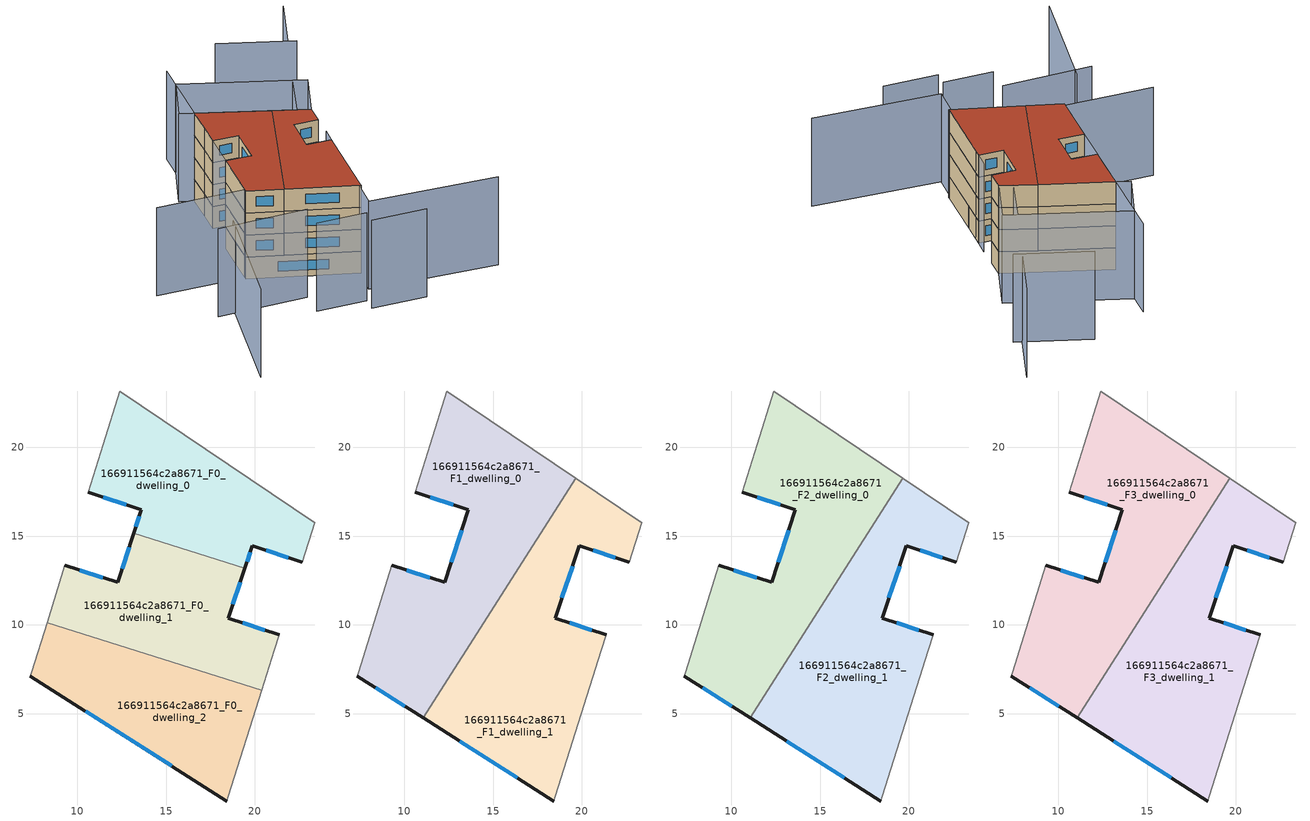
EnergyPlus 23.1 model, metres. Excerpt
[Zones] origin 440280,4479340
166911564c2a8671_F0_dwelling_0
 floor ground (EU_floor_Construction): 23.37,15.75 22.66,13.53 19.86,14.45 19.44,13.19 13.17,15.17 13.6,16.49 10.61,17.48 11.46,20.17 12.38,23.18 z0
 wall outside (EU_wall_Construction): 19.44,13.19 19.86,14.45 22.66,13.53 / 10.61,17.48 13.6,16.49 13.17,15.17 z0:3
 wall adiabatic (EU_wall_Construction): 22.66,13.53 23.37,15.75 12.38,23.18 11.46,20.17 10.61,17.48 z0:3
 wall to 166911564c2a8671_F0_dwelling_1 (EU_wall_Construction): 13.17,15.17 19.44,13.19 z0:3
 window (EU_Window_Construction): 20.65,14.19 21.88,13.79 / 19.56,13.55 19.74,14.1 / 13.48,16.12 13.3,15.54 / 11.45,17.2 12.76,16.77 z0.84:2.16
166911564c2a8671_F0_dwelling_1
 floor ground (EU_floor_Construction): 19.44,13.19 18.5,10.38 21.37,9.43 21.1,8.56 20.39,6.32 8.29,10.13 9.3,13.36 12.27,12.39 13.17,15.17 z0
 wall outside (EU_wall_Construction): 21.37,9.43 18.5,10.38 19.44,13.19 / 13.17,15.17 12.27,12.39 9.3,13.36 z0:3
 wall adiabatic (EU_wall_Construction): 20.39,6.32 21.1,8.56 21.37,9.43 / 9.3,13.36 8.29,10.13 z0:3
 wall to 166911564c2a8671_F0_dwelling_2 (EU_wall_Construction): 8.29,10.13 20.39,6.32 z0:3
 window (EU_Window_Construction): 18.76,11.17 19.18,12.4 / 20.57,9.7 19.31,10.11 / 11.43,12.66 10.13,13.09 / 12.92,14.39 12.52,13.17 z0.84:2.16
166911564c2a8671_F0_dwelling_2
 floor ground (EU_floor_Construction): 20.39,6.32 18.51,0.34 18.42,0.08 7.36,7.11 7.43,7.37 8.29,10.13 z0
 wall outside (EU_wall_Construction): 7.36,7.11 18.42,0.08 z0:3
 wall adiabatic (EU_wall_Construction): 18.42,0.08 18.51,0.34 20.39,6.32 / 8.29,10.13 7.43,7.37 7.36,7.11 z0:3
 window (EU_Window_Construction): 10.46,5.14 15.31,2.05 z0.84:2.16
166911564c2a8671_F1_dwelling_0
 floor to 166911564c2a8671_F0_dwelling_0 (EU_floor_Construction): 19.65,18.26 16.93,13.99 13.17,15.17 13.6,16.49 10.61,17.48 11.45,20.17 12.38,23.18 z3
 floor to 166911564c2a8671_F0_dwelling_1 (EU_floor_Construction): 16.93,13.99 13.44,8.51 8.29,10.13 9.3,13.36 12.27,12.39 13.17,15.17 z3
 floor to 166911564c2a8671_F0_dwelling_2 (EU_floor_Construction): 13.44,8.51 11.06,4.76 7.36,7.11 7.43,7.37 8.29,10.13 z3
 wall outside (EU_wall_Construction): 10.61,17.48 13.6,16.49 12.27,12.39 9.3,13.36 / 7.36,7.11 11.06,4.76 z3:6
 wall adiabatic (EU_wall_Construction): 19.65,18.26 12.38,23.18 11.46,20.17 10.61,17.48 / 9.3,13.36 7.43,7.37 7.36,7.11 z3:6
 wall to 166911564c2a8671_F1_dwelling_1 (EU_wall_Construction): 11.06,4.76 19.65,18.26 z3:6
 window (EU_Window_Construction): 11.43,12.66 10.13,13.09 / 13.23,15.34 12.64,13.54 / 11.45,17.2 12.76,16.77 / 8.4,6.45 10.02,5.42 z3.84:5.16
166911564c2a8671_F1_dwelling_1
 floor to 166911564c2a8671_F0_dwelling_0 (EU_floor_Construction): 23.37,15.75 22.66,13.53 19.86,14.45 19.44,13.19 16.93,13.99 19.65,18.26 z3
 floor to 166911564c2a8671_F0_dwelling_1 (EU_floor_Construction): 19.44,13.19 18.5,10.38 21.37,9.43 21.1,8.56 20.39,6.32 13.44,8.51 16.93,13.99 z3
 floor to 166911564c2a8671_F0_dwelling_2 (EU_floor_Construction): 20.39,6.32 18.51,0.34 18.42,0.08 11.06,4.76 13.44,8.51 z3
 wall outside (EU_wall_Construction): 21.37,9.43 18.5,10.38 19.86,14.45 22.66,13.53 / 11.06,4.76 18.42,0.08 z3:6
 wall adiabatic (EU_wall_Construction): 22.66,13.53 23.37,15.75 19.65,18.26 / 18.42,0.08 18.51,0.34 21.1,8.56 21.37,9.43 z3:6
 window (EU_Window_Construction): 20.65,14.19 21.88,13.79 / 18.88,11.52 19.48,13.31 / 20.57,9.7 19.31,10.11 / 13.12,3.44 16.35,1.39 z3.84:5.16
166911564c2a8671_F2_dwelling_0
 floor to 166911564c2a8671_F1_dwelling_0 (EU_floor_Construction): 19.65,18.26 11.06,4.76 7.36,7.11 7.43,7.37 9.3,13.36 12.27,12.39 13.6,16.49 10.61,17.48 11.45,20.17 12.38,23.18 z6
 wall outside (EU_wall_Construction): 10.61,17.48 13.6,16.49 12.27,12.39 9.3,13.36 / 7.36,7.11 11.06,4.76 z6:9
 wall adiabatic (EU_wall_Construction): 19.65,18.26 12.38,23.18 11.46,20.17 10.61,17.48 / 9.3,13.36 7.43,7.37 7.36,7.11 z6:9
 wall to 166911564c2a8671_F2_dwelling_1 (EU_wall_Construction): 11.06,4.76 19.65,18.26 z6:9
 window (EU_Window_Construction): 11.43,12.66 10.13,13.09 / 13.23,15.34 12.64,13.54 / 11.45,17.2 12.76,16.77 / 8.4,6.45 10.02,5.42 z6.84:8.16
166911564c2a8671_F2_dwelling_1
 floor to 166911564c2a8671_F1_dwelling_1 (EU_floor_Construction): 23.37,15.75 22.66,13.53 19.86,14.45 18.5,10.38 21.37,9.43 21.1,8.56 18.51,0.34 18.42,0.08 11.06,4.76 19.65,18.26 z6
 wall outside (EU_wall_Construction): 21.37,9.43 18.5,10.38 19.86,14.45 22.66,13.53 / 11.06,4.76 18.42,0.08 z6:9
 wall adiabatic (EU_wall_Construction): 22.66,13.53 23.37,15.75 19.65,18.26 / 18.42,0.08 18.51,0.34 21.1,8.56 21.37,9.43 z6:9
 window (EU_Window_Construction): 20.65,14.19 21.88,13.79 / 18.88,11.52 19.48,13.31 / 20.57,9.7 19.31,10.11 / 13.12,3.44 16.35,1.39 z6.84:8.16
166911564c2a8671_F3_dwelling_0
 floor to 166911564c2a8671_F2_dwelling_0 (EU_floor_Construction): 19.65,18.26 11.06,4.76 7.36,7.11 7.43,7.37 9.3,13.36 12.27,12.39 13.6,16.49 10.61,17.48 11.45,20.17 12.38,23.18 z9
 wall outside (EU_wall_Construction): 10.61,17.48 13.6,16.49 12.27,12.39 9.3,13.36 / 7.36,7.11 11.06,4.76 z9:12
 wall adiabatic (EU_wall_Construction): 19.65,18.26 12.38,23.18 11.46,20.17 10.61,17.48 / 9.3,13.36 7.43,7.37 7.36,7.11 z9:12
 wall to 166911564c2a8671_F3_dwelling_1 (EU_wall_Construction): 11.06,4.76 19.65,18.26 z9:12
 window (EU_Window_Construction): 11.43,12.66 10.13,13.09 / 13.23,15.34 12.64,13.54 / 11.45,17.2 12.76,16.77 / 8.4,6.45 10.02,5.42 z9.84:11.16
 roof outside (EU_roof_Construction): 11.06,4.76 19.65,18.26 12.38,23.18 11.46,20.17 10.61,17.48 13.6,16.49 12.27,12.39 9.3,13.36 7.43,7.37 7.36,7.11 z12
166911564c2a8671_F3_dwelling_1
 floor to 166911564c2a8671_F2_dwelling_1 (EU_floor_Construction): 23.37,15.75 22.66,13.53 19.86,14.45 18.5,10.38 21.37,9.43 21.1,8.56 18.51,0.34 18.42,0.08 11.06,4.76 19.65,18.26 z9
 wall outside (EU_wall_Construction): 21.37,9.43 18.5,10.38 19.86,14.45 22.66,13.53 / 11.06,4.76 18.42,0.08 z9:12
 wall adiabatic (EU_wall_Construction): 22.66,13.53 23.37,15.75 19.65,18.26 / 18.42,0.08 18.51,0.34 21.1,8.56 21.37,9.43 z9:12
 window (EU_Window_Construction): 20.65,14.19 21.88,13.79 / 18.88,11.52 19.48,13.31 / 20.57,9.7 19.31,10.11 / 13.12,3.44 16.35,1.39 z9.84:11.16
 roof outside (EU_roof_Construction): 18.51,0.34 21.1,8.56 21.37,9.43 18.5,10.38 19.86,14.45 22.66,13.53 23.37,15.75 19.65,18.26 11.06,4.76 18.42,0.08 z12
shading: 15.09,-6.23 21.41,-8.19 / 9.77,-2.93 15.56,-4.72 / 31.77,-8 17.15,-3.01 / 17.15,-3.01 21.99,11.19 / 0.23,2.97 10.61,-0.06 / 2.59,3.18 -3.38,-9.63 / 20.35,14.06 25.22,21.71 / 15.1,31.82 7.44,7.36 / 7.44,7.36 -2.68,10.53 / 29.77,28.45 33.58,34.24 / 30.5,27.73 22.83,32.91 / 14.25,29.08 26.7,20.72 / 26.7,20.72 23.37,15.75 / 23.37,15.75 10.91,24.11 / 10.91,24.11 14.25,29.08 z0:12
[Building]
EU S2 Campaign: North Axis=0; Terrain=City; Solar Distribution=FullExterior
[Site:Location]
Madrid: Latitude=40.5; Longitude=-3.5; Time Zone=1; Elevation=609
[SizingPeriod:WeatherFileDays]
AnnualSizingPeriod: Begin Month=1; Begin Day of Month=1; End Month=12; End Day of Month=31; Day of Week for Start Day=Monday; Use Weather File Daylight Saving Period=No; Use Weather File Rain and Snow Indicators=No
[MATERIAL]
EU_InternalMass_Material: Roughness=MediumRough; Thickness=0.1; Conductivity=1; Density=1800; Specific Heat=900; Thermal Absorptance=0.9; Solar Absorptance=0.7; Visible Absorptance=0.7
[MATERIAL:NOMASS] Roughness=MediumRough; Thermal Absorptance=0.9; Solar Absorptance=0.7; Visible Absorptance=0.7
Name | Thermal Resistance
EU_wall_NoMass; EU_roof_NoMass | 2.16768
EU_floor_NoMass | 1.14339
[WINDOWMATERIAL:SIMPLEGLAZINGSYSTEM]
EU_Window_SimpleGlazing: UFactor=3.23888; Solar Heat Gain Coefficient=0.85; Visible Transmittance=0.85
[CONSTRUCTION]
EU_wall_Construction: EU_wall_NoMass
EU_roof_Construction: EU_roof_NoMass
EU_floor_Construction: EU_floor_NoMass
EU_Window_Construction: EU_Window_SimpleGlazing
EU_InternalMass_Construction: EU_InternalMass_Material
[ZONE] Type=1; Multiplier=1; Ceiling Height=autocalculate; Floor Area=autocalculate; Part of Total Floor Area=Yes
Name | Volume
166911564c2a8671_F0_dwelling_0 | 184.643
166911564c2a8671_F1_dwelling_0 | 276.967
166911564c2a8671_F2_dwelling_0; 166911564c2a8671_F3_dwelling_0 | 276.973
166911564c2a8671_F0_dwelling_1 | 184.651
166911564c2a8671_F1_dwelling_1 | 276.96
166911564c2a8671_F2_dwelling_1; 166911564c2a8671_F3_dwelling_1 | 276.97
166911564c2a8671_F0_dwelling_2 | 184.635
[INTERNALMASS] Construction=EU_InternalMass_Construction
Name | Zone or ZoneList | Surface Area
166911564c2a8671_F0_dwelling_0_EU_InternalMass | 166911564c2a8671_F0_dwelling_0 | 61.5475
166911564c2a8671_F0_dwelling_1_EU_InternalMass | 166911564c2a8671_F0_dwelling_1 | 61.5502
166911564c2a8671_F0_dwelling_2_EU_InternalMass | 166911564c2a8671_F0_dwelling_2 | 61.5451
166911564c2a8671_F1_dwelling_0_EU_InternalMass | 166911564c2a8671_F1_dwelling_0 | 92.3246
166911564c2a8671_F1_dwelling_1_EU_InternalMass | 166911564c2a8671_F1_dwelling_1 | 92.3233
166911564c2a8671_F2_dwelling_0_EU_InternalMass | 166911564c2a8671_F2_dwelling_0 | 92.3246
166911564c2a8671_F2_dwelling_1_EU_InternalMass | 166911564c2a8671_F2_dwelling_1 | 92.3233
166911564c2a8671_F3_dwelling_0_EU_InternalMass | 166911564c2a8671_F3_dwelling_0 | 92.3246
166911564c2a8671_F3_dwelling_1_EU_InternalMass | 166911564c2a8671_F3_dwelling_1 | 92.3233
[OTHEREQUIPMENT] Fuel Type=Electricity; Design Level Calculation Method=Watts/Area; Power per Zone Floor Area=1; Fraction Latent=0; Fraction Radiant=0; Fraction Lost=0; Carbon Dioxide Generation Rate=0; EndUse Subcategory=EU_Step8_InternalGains
Name | Zone or ZoneList or Space or SpaceList | Schedule
EU_Step8_InternalGain_166911564c2a8671_F0_dwelling_0_f000 | 166911564c2a8671_F0_dwelling_0 | EU_Step8_GainSchedule_166911564c2a8671_F0_dwelling_0_f000
EU_Step8_InternalGain_166911564c2a8671_F0_dwelling_1_f000 | 166911564c2a8671_F0_dwelling_1 | EU_Step8_GainSchedule_166911564c2a8671_F0_dwelling_1_f000
EU_Step8_InternalGain_166911564c2a8671_F0_dwelling_2_f000 | 166911564c2a8671_F0_dwelling_2 | EU_Step8_GainSchedule_166911564c2a8671_F0_dwelling_2_f000
EU_Step8_InternalGain_166911564c2a8671_F1_dwelling_0_f000 | 166911564c2a8671_F1_dwelling_0 | EU_Step8_GainSchedule_166911564c2a8671_F1_dwelling_0_f000
EU_Step8_InternalGain_166911564c2a8671_F1_dwelling_1_f000 | 166911564c2a8671_F1_dwelling_1 | EU_Step8_GainSchedule_166911564c2a8671_F1_dwelling_1_f000
EU_Step8_InternalGain_166911564c2a8671_F2_dwelling_0_f000 | 166911564c2a8671_F2_dwelling_0 | EU_Step8_GainSchedule_166911564c2a8671_F2_dwelling_0_f000
EU_Step8_InternalGain_166911564c2a8671_F2_dwelling_1_f000 | 166911564c2a8671_F2_dwelling_1 | EU_Step8_GainSchedule_166911564c2a8671_F2_dwelling_1_f000
EU_Step8_InternalGain_166911564c2a8671_F3_dwelling_0_f000 | 166911564c2a8671_F3_dwelling_0 | EU_Step8_GainSchedule_166911564c2a8671_F3_dwelling_0_f000
EU_Step8_InternalGain_166911564c2a8671_F3_dwelling_1_f000 | 166911564c2a8671_F3_dwelling_1 | EU_Step8_GainSchedule_166911564c2a8671_F3_dwelling_1_f000
[ZONEVENTILATION:DESIGNFLOWRATE] Schedule=EU_AlwaysOn; Design Flow Rate Calculation Method=AirChanges/Hour; Air Changes per Hour=0.480546; Ventilation Type=Natural; Fan Pressure Rise=0; Fan Total Efficiency=1; Constant Term Coefficient=1; Temperature Term Coefficient=0; Velocity Term Coefficient=0; Velocity Squared Term Coefficient=0; Minimum Indoor Temperature=-100; Maximum Indoor Temperature=100; Delta Temperature=-100; Minimum Outdoor Temperature=-100; Maximum Outdoor Temperature=100; Maximum Wind Speed=40
Name | Zone or ZoneList or Space or SpaceList
EU_ConstantAir_166911564c2a8671_F0_dwelling_0 | 166911564c2a8671_F0_dwelling_0
EU_ConstantAir_166911564c2a8671_F0_dwelling_1 | 166911564c2a8671_F0_dwelling_1
EU_ConstantAir_166911564c2a8671_F0_dwelling_2 | 166911564c2a8671_F0_dwelling_2
EU_ConstantAir_166911564c2a8671_F1_dwelling_0 | 166911564c2a8671_F1_dwelling_0
EU_ConstantAir_166911564c2a8671_F1_dwelling_1 | 166911564c2a8671_F1_dwelling_1
EU_ConstantAir_166911564c2a8671_F2_dwelling_0 | 166911564c2a8671_F2_dwelling_0
EU_ConstantAir_166911564c2a8671_F2_dwelling_1 | 166911564c2a8671_F2_dwelling_1
EU_ConstantAir_166911564c2a8671_F3_dwelling_0 | 166911564c2a8671_F3_dwelling_0
EU_ConstantAir_166911564c2a8671_F3_dwelling_1 | 166911564c2a8671_F3_dwelling_1
[HVACTEMPLATE:THERMOSTAT] Constant Heating Setpoint=20; Constant Cooling Setpoint=50
EU_HeatOnly_166911564c2a8671_F0_dwelling_0; EU_HeatOnly_166911564c2a8671_F0_dwelling_1; EU_HeatOnly_166911564c2a8671_F0_dwelling_2; EU_HeatOnly_166911564c2a8671_F1_dwelling_0; EU_HeatOnly_166911564c2a8671_F1_dwelling_1; EU_HeatOnly_166911564c2a8671_F2_dwelling_0; EU_HeatOnly_166911564c2a8671_F2_dwelling_1; EU_HeatOnly_166911564c2a8671_F3_dwelling_0; EU_HeatOnly_166911564c2a8671_F3_dwelling_1
[HVACTEMPLATE:ZONE:IDEALLOADSAIRSYSTEM] System Availability Schedule=EU_AlwaysOn; Maximum Heating Supply Air Temperature=50; Minimum Cooling Supply Air Temperature=13; Maximum Heating Supply Air Humidity Ratio=0.0156; Minimum Cooling Supply Air Humidity Ratio=0.0077; Heating Limit=NoLimit; Cooling Limit=NoLimit; Heating Availability Schedule=EU_AlwaysOn; Cooling Availability Schedule=EU_CoolingOff; Dehumidification Control Type=ConstantSensibleHeatRatio; Cooling Sensible Heat Ratio=0.7; Dehumidification Setpoint=60; Humidification Control Type=None; Humidification Setpoint=30; Outdoor Air Method=None; Outdoor Air Flow Rate per Person=0.00944; Outdoor Air Flow Rate per Zone Floor Area=0; Outdoor Air Flow Rate per Zone=0; Demand Controlled Ventilation Type=None; Outdoor Air Economizer Type=NoEconomizer; Heat Recovery Type=None; Sensible Heat Recovery Effectiveness=0.7; Latent Heat Recovery Effectiveness=0.65
Name | Template Thermostat
166911564c2a8671_F0_dwelling_0 | EU_HeatOnly_166911564c2a8671_F0_dwelling_0
166911564c2a8671_F0_dwelling_1 | EU_HeatOnly_166911564c2a8671_F0_dwelling_1
166911564c2a8671_F0_dwelling_2 | EU_HeatOnly_166911564c2a8671_F0_dwelling_2
166911564c2a8671_F1_dwelling_0 | EU_HeatOnly_166911564c2a8671_F1_dwelling_0
166911564c2a8671_F1_dwelling_1 | EU_HeatOnly_166911564c2a8671_F1_dwelling_1
166911564c2a8671_F2_dwelling_0 | EU_HeatOnly_166911564c2a8671_F2_dwelling_0
166911564c2a8671_F2_dwelling_1 | EU_HeatOnly_166911564c2a8671_F2_dwelling_1
166911564c2a8671_F3_dwelling_0 | EU_HeatOnly_166911564c2a8671_F3_dwelling_0
166911564c2a8671_F3_dwelling_1 | EU_HeatOnly_166911564c2a8671_F3_dwelling_1
[SIZING:ZONE] Zone Cooling Design Supply Air Temperature Input Method=SupplyAirTemperature; Zone Cooling Design Supply Air Temperature=13; Zone Heating Design Supply Air Temperature Input Method=SupplyAirTemperature; Zone Heating Design Supply Air Temperature=50; Zone Cooling Design Supply Air Humidity Ratio=0.008; Zone Heating Design Supply Air Humidity Ratio=0.008; Cooling Design Air Flow Method=DesignDay; Cooling Design Air Flow Rate=0; Cooling Minimum Air Flow per Zone Floor Area=0.000762; Cooling Minimum Air Flow=0; Cooling Minimum Air Flow Fraction=0.2; Heating Design Air Flow Method=DesignDay; Heating Design Air Flow Rate=0; Heating Maximum Air Flow per Zone Floor Area=0.002032; Heating Maximum Air Flow=0.141576; Heating Maximum Air Flow Fraction=0.3; Account for Dedicated Outdoor Air System=No; Dedicated Outdoor Air System Control Strategy=NeutralSupplyAir; Dedicated Outdoor Air Low Setpoint Temperature for Design=autosize; Dedicated Outdoor Air High Setpoint Temperature for Design=autosize; Zone Load Sizing Method=Sensible Load Only No Latent Load; Zone Latent Cooling Design Supply Air Humidity Ratio Input Method=HumidityRatioDifference; Zone Cooling Design Supply Air Humidity Ratio Difference=0.005; Zone Latent Heating Design Supply Air Humidity Ratio Input Method=HumidityRatioDifference; Zone Humidification Design Supply Air Humidity Ratio Difference=0.005
166911564c2a8671_F0_dwelling_0; 166911564c2a8671_F0_dwelling_1; 166911564c2a8671_F0_dwelling_2; 166911564c2a8671_F1_dwelling_0; 166911564c2a8671_F1_dwelling_1; 166911564c2a8671_F2_dwelling_0; 166911564c2a8671_F2_dwelling_1; 166911564c2a8671_F3_dwelling_0; 166911564c2a8671_F3_dwelling_1
[SCHEDULE:CONSTANT]
Name | Hourly Value
EU_AlwaysOn | 1
EU_CoolingOff | 0
[SCHEDULE:FILE] Column Number=1; Rows to Skip at Top=0; Number of Hours of Data=8760; Column Separator=Comma; Interpolate to Timestep=No; Minutes per Item=60; Adjust Schedule for Daylight Savings=Yes
Name | File
EU_Step8_GainSchedule_166911564c2a8671_F0_dwelling_0_f000 | ../../schedules/166911564c2a8671/166911564c2a8671_F0_dwelling_0_f000_gain.csv
EU_Step8_GainSchedule_166911564c2a8671_F0_dwelling_1_f000 | ../../schedules/166911564c2a8671/166911564c2a8671_F0_dwelling_1_f000_gain.csv
EU_Step8_GainSchedule_166911564c2a8671_F0_dwelling_2_f000 | ../../schedules/166911564c2a8671/166911564c2a8671_F0_dwelling_2_f000_gain.csv
EU_Step8_GainSchedule_166911564c2a8671_F1_dwelling_0_f000 | ../../schedules/166911564c2a8671/166911564c2a8671_F1_dwelling_0_f000_gain.csv
EU_Step8_GainSchedule_166911564c2a8671_F1_dwelling_1_f000 | ../../schedules/166911564c2a8671/166911564c2a8671_F1_dwelling_1_f000_gain.csv
EU_Step8_GainSchedule_166911564c2a8671_F2_dwelling_0_f000 | ../../schedules/166911564c2a8671/166911564c2a8671_F2_dwelling_0_f000_gain.csv
EU_Step8_GainSchedule_166911564c2a8671_F2_dwelling_1_f000 | ../../schedules/166911564c2a8671/166911564c2a8671_F2_dwelling_1_f000_gain.csv
EU_Step8_GainSchedule_166911564c2a8671_F3_dwelling_0_f000 | ../../schedules/166911564c2a8671/166911564c2a8671_F3_dwelling_0_f000_gain.csv
EU_Step8_GainSchedule_166911564c2a8671_F3_dwelling_1_f000 | ../../schedules/166911564c2a8671/166911564c2a8671_F3_dwelling_1_f000_gain.csv
